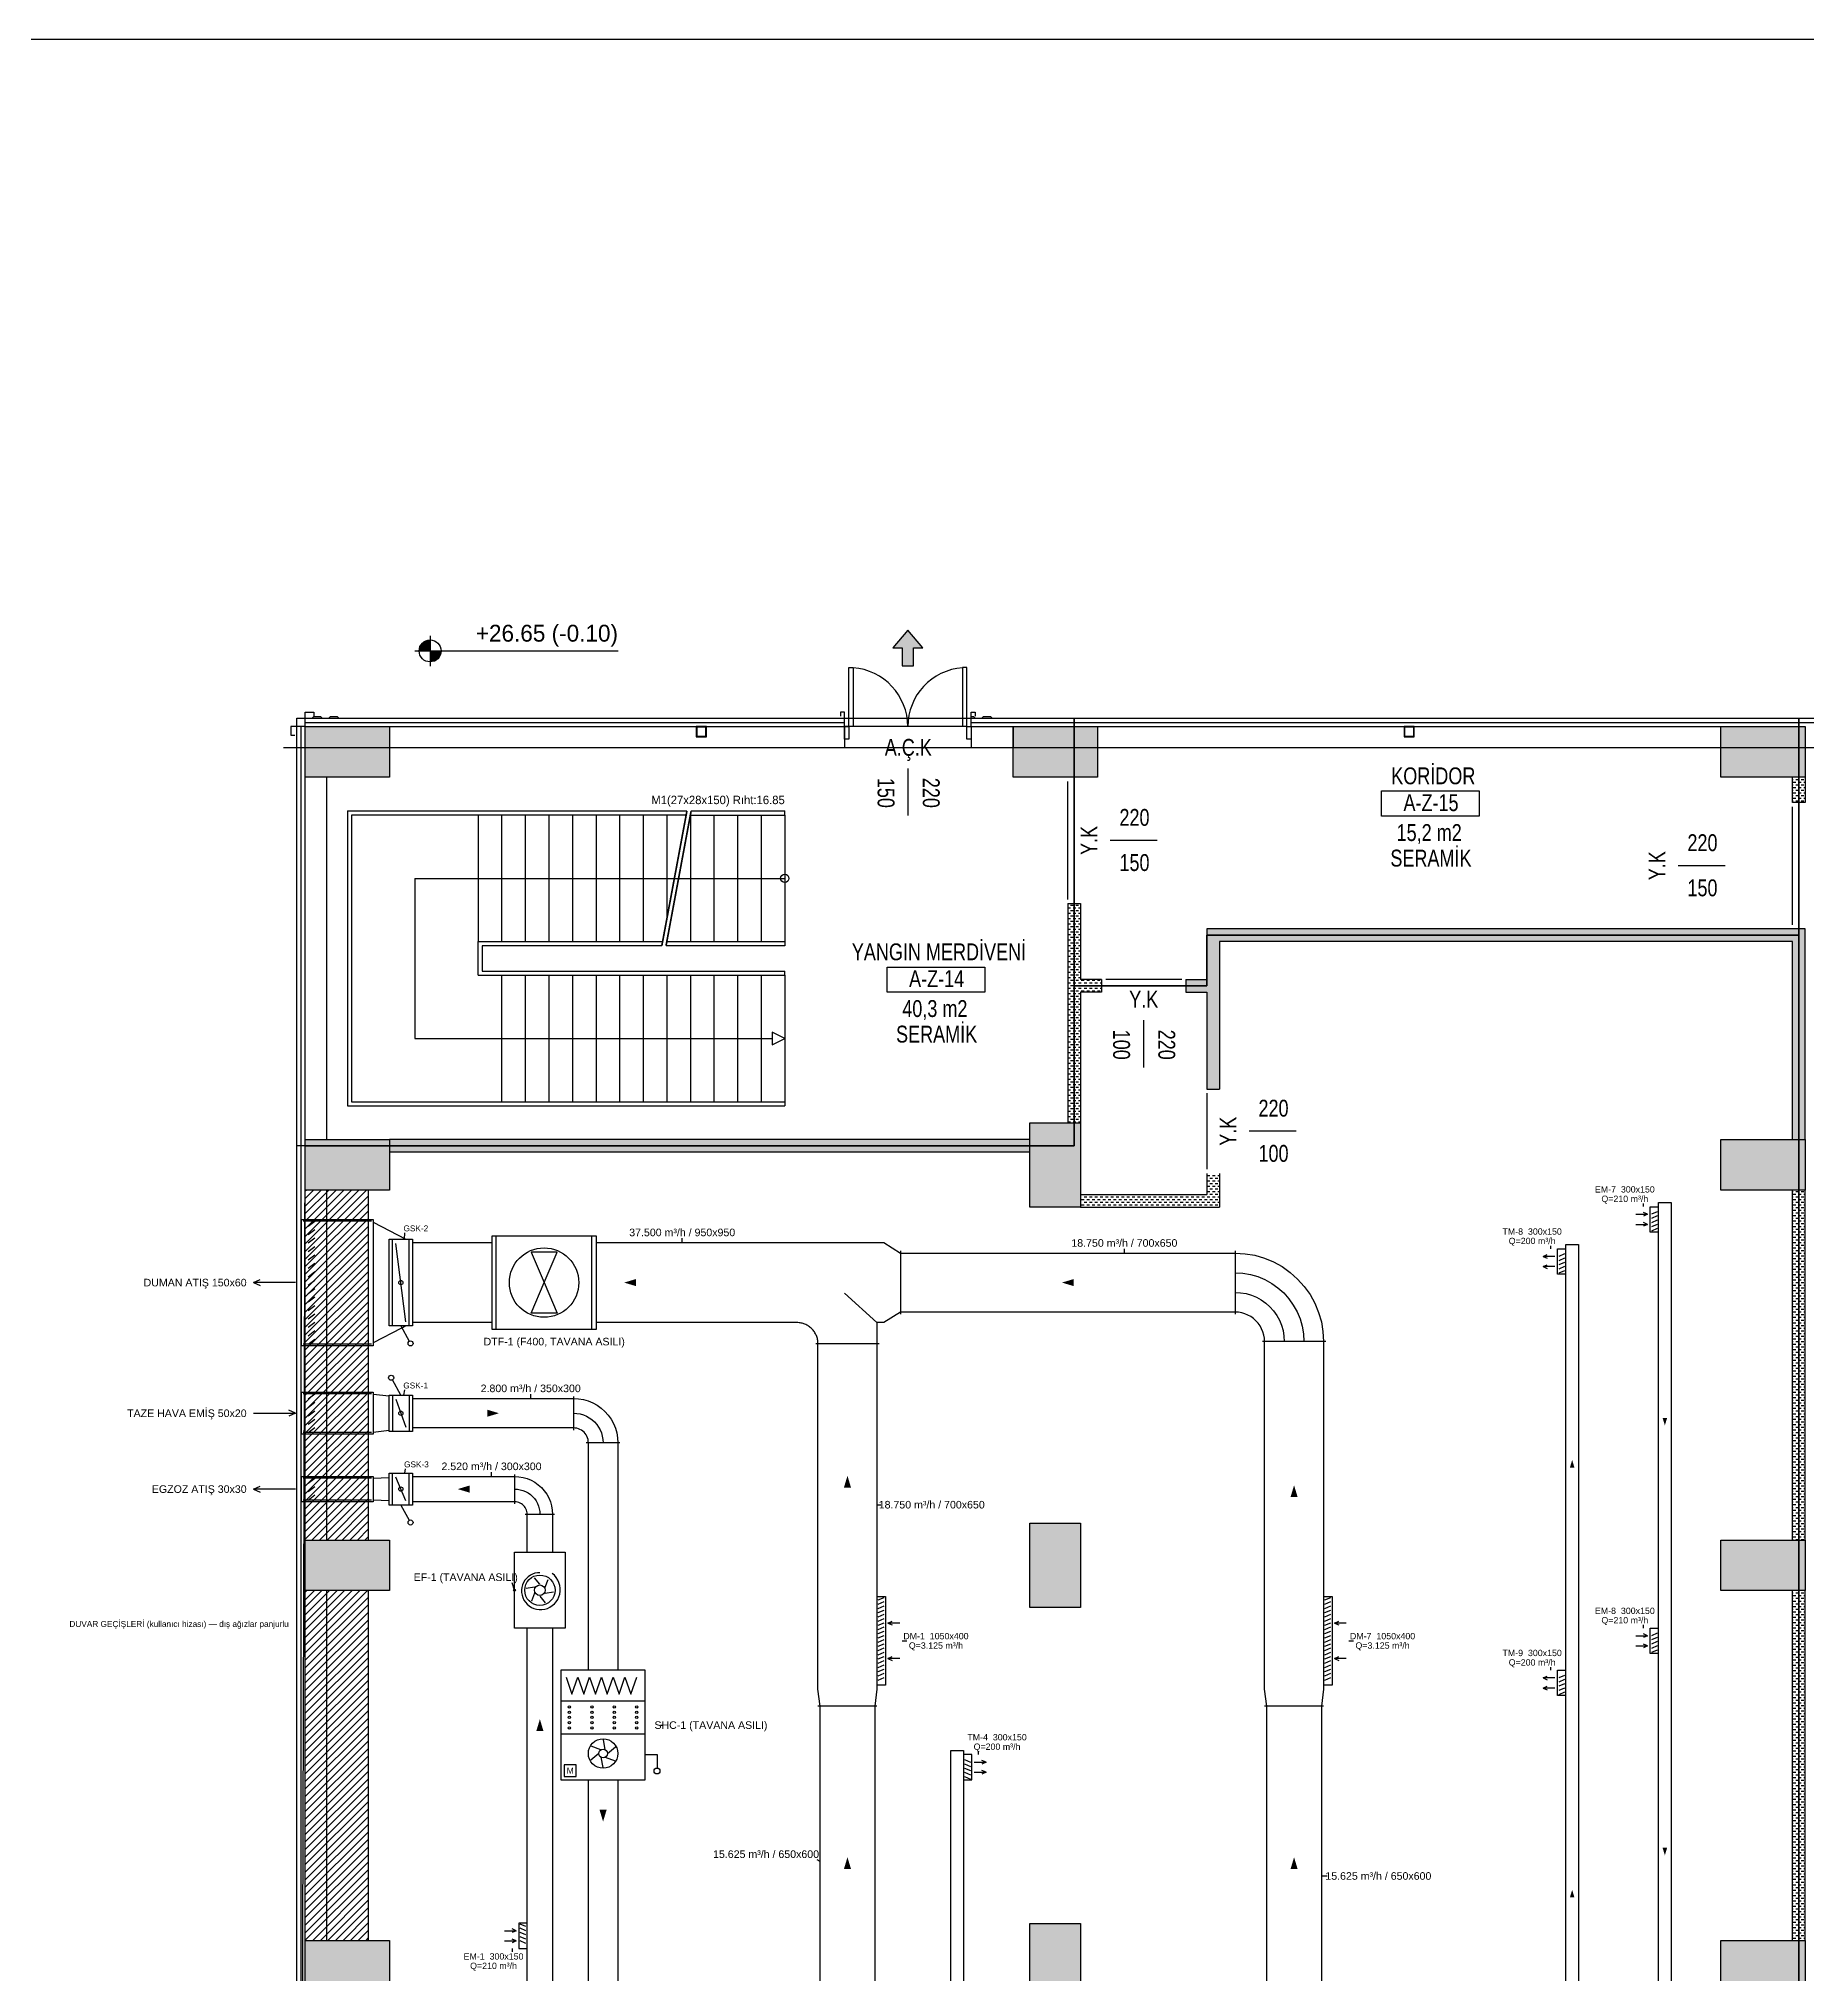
# Model space of a CAD drawing. Header units: centimetres. Extents: x -277999 to 283551, y -705288 to -693449.
# Drawn here: x 259630 to 261728, y -695744 to -693449 of the extents above; entities that cross this region are included whole.
import ezdxf
from ezdxf.enums import TextEntityAlignment as Align

# ---------------------------------------------------------------- set-up
doc = ezdxf.new("R2010")
doc.units = ezdxf.units.CM
for name, color, linetype in [('A-DOOR', 193, 'Continuous'), ('MKDU0', 8, 'Continuous'), ('ROTAS-HAV-CERCEVE', 7, 'Continuous'), ('ROTAS-HAV-CIHAZ', 6, 'Continuous'), ('ROTAS-HAV-DUMAN', 1, 'Continuous'), ('ROTAS-HAV-EGZOZ', 4, 'Continuous'), ('ROTAS-HAV-GECIS', 2, 'Continuous'), ('ROTAS-HAV-MENFEZ', 7, 'Continuous'), ('ROTAS-HAV-OK', 7, 'Continuous'), ('ROTAS-HAV-TAZE-HAVA', 3, 'Continuous'), ('ROTAS-HAV-YAZI', 7, 'Continuous')]:
    doc.layers.add(name, color=color, linetype=linetype)
doc.styles.add('ROTAS', font='arial.ttf')

msp = doc.modelspace()

# ---------------------------------------------------------------- hatches: boundary and pattern name
at = {"layer": 'MKDU0'}
h = msp.add_hatch(color=8, dxfattribs=at)
h.dxf.hatch_style = 1
h.paths.add_polyline_path([(260094.7, -694162.6), (260092.2, -694162.9), (260089.8, -694163.6), (260087.5, -694164.8), (260085.5, -694166.4), (260083.9, -694168.4), (260082.7, -694170.7), (260082, -694173.1), (260081.7, -694175.6), (260094.7, -694175.6), (260094.7, -694162.6)])
h.paths.add_polyline_path([(260107.7, -694175.6), (260094.7, -694175.6), (260094.7, -694188.6), (260097.3, -694188.4), (260099.7, -694187.6), (260101.9, -694186.5), (260103.9, -694184.8), (260105.6, -694182.8), (260106.7, -694180.6), (260107.5, -694178.2), (260107.7, -694175.6)])
h = msp.add_hatch(color=8, dxfattribs=at)
h.dxf.hatch_style = 1
h.paths.add_polyline_path([(260661.6, -694150.8), (260643.9, -694172), (260654.9, -694172), (260654.9, -694193.1), (260668.3, -694193.1), (260668.3, -694172), (260679.3, -694172), (260661.6, -694150.8)])
h = msp.add_hatch(dxfattribs=at)
h.set_pattern_fill('ANSI33')
h.paths.add_polyline_path([(260866.6, -698635.4), (260806.6, -698635.4), (260806.6, -698535.4), (260866.6, -698535.4), (260866.6, -698635.4)])
h.paths.add_polyline_path([(259946.6, -698615.4), (259946.6, -698555.4), (260046.6, -698555.4), (260046.6, -698615.4), (259946.6, -698615.4)])
h.paths.add_polyline_path([(261626.6, -698615.4), (261626.6, -698555.4), (261726.6, -698555.4), (261726.6, -698615.4), (261626.6, -698615.4)])
h.paths.add_polyline_path([(260866.6, -699585.4), (260806.6, -699585.4), (260806.6, -699485.4), (260866.6, -699485.4), (260866.6, -699585.4)])
h.paths.add_polyline_path([(260866.6, -699110.4), (260806.6, -699110.4), (260806.6, -699010.4), (260866.6, -699010.4), (260866.6, -699110.4)])
h.paths.add_polyline_path([(260866.6, -697685.4), (260806.6, -697685.4), (260806.6, -697585.4), (260866.6, -697585.4), (260866.6, -697685.4)])
h.paths.add_polyline_path([(260866.6, -697210.4), (260806.6, -697210.4), (260806.6, -697110.4), (260866.6, -697110.4), (260866.6, -697210.4)])
h.paths.add_polyline_path([(260866.6, -696735.4), (260806.6, -696735.4), (260806.6, -696635.4), (260866.6, -696635.4), (260866.6, -696735.4)])
h.paths.add_polyline_path([(260866.6, -695785.4), (260806.6, -695785.4), (260806.6, -695685.4), (260866.6, -695685.4), (260866.6, -695785.4)])
h.paths.add_polyline_path([(260866.6, -695310.4), (260806.6, -695310.4), (260806.6, -695210.4), (260866.6, -695210.4), (260866.6, -695310.4)])
h.paths.add_polyline_path([(260866.6, -694835.4), (260806.6, -694835.4), (260806.6, -694735.4), (260866.6, -694735.4), (260866.6, -694835.4)])
h.paths.add_polyline_path([(259946.6, -700055.4), (259946.6, -699995.4), (260046.6, -699995.4), (260046.6, -700055.4), (259946.6, -700055.4)])
h.paths.add_polyline_path([(260786.6, -700055.4), (260786.6, -699995.4), (260886.6, -699995.4), (260886.6, -700055.4), (260786.6, -700055.4)])
h.paths.add_polyline_path([(261626.6, -700055.4), (261626.6, -699995.4), (261726.6, -699995.4), (261726.6, -700055.4), (261626.6, -700055.4)])
h.paths.add_polyline_path([(259946.6, -699565.4), (259946.6, -699505.4), (260046.6, -699505.4), (260046.6, -699565.4), (259946.6, -699565.4)])
h.paths.add_polyline_path([(261626.6, -699565.4), (261626.6, -699505.4), (261726.6, -699505.4), (261726.6, -699565.4), (261626.6, -699565.4)])
h.paths.add_polyline_path([(259946.6, -699090.4), (259946.6, -699030.4), (260046.6, -699030.4), (260046.6, -699090.4), (259946.6, -699090.4)])
h.paths.add_polyline_path([(261626.6, -699090.4), (261626.6, -699030.4), (261726.6, -699030.4), (261726.6, -699090.4), (261626.6, -699090.4)])
h.paths.add_polyline_path([(259946.6, -698140.4), (259946.6, -698080.4), (260046.6, -698080.4), (260046.6, -698140.4), (259946.6, -698140.4)])
h.paths.add_polyline_path([(260786.6, -698140.4), (260786.6, -698080.4), (260886.6, -698080.4), (260886.6, -698140.4), (260786.6, -698140.4)])
h.paths.add_polyline_path([(261626.6, -698140.4), (261626.6, -698080.4), (261726.6, -698080.4), (261726.6, -698140.4), (261626.6, -698140.4)])
h.paths.add_polyline_path([(259946.6, -697665.4), (259946.6, -697605.4), (260046.6, -697605.4), (260046.6, -697665.4), (259946.6, -697665.4)])
h.paths.add_polyline_path([(261626.6, -697665.4), (261626.6, -697605.4), (261726.6, -697605.4), (261726.6, -697665.4), (261626.6, -697665.4)])
h.paths.add_polyline_path([(259946.6, -697190.4), (259946.6, -697130.4), (260046.6, -697130.4), (260046.6, -697190.4), (259946.6, -697190.4)])
h.paths.add_polyline_path([(261626.6, -697190.4), (261626.6, -697130.4), (261726.6, -697130.4), (261726.6, -697190.4), (261626.6, -697190.4)])
h.paths.add_polyline_path([(259946.6, -696715.4), (259946.6, -696655.4), (260046.6, -696655.4), (260046.6, -696715.4), (259946.6, -696715.4)])
h.paths.add_polyline_path([(261626.6, -696715.4), (261626.6, -696655.4), (261726.6, -696655.4), (261726.6, -696715.4), (261626.6, -696715.4)])
h.paths.add_polyline_path([(259946.6, -696240.4), (259946.6, -696180.4), (260046.6, -696180.4), (260046.6, -696240.4), (259946.6, -696240.4)])
h.paths.add_polyline_path([(260786.6, -696240.4), (260786.6, -696180.4), (260886.6, -696180.4), (260886.6, -696240.4), (260786.6, -696240.4)])
h.paths.add_polyline_path([(261626.6, -696240.4), (261626.6, -696180.4), (261726.6, -696180.4), (261726.6, -696240.4), (261626.6, -696240.4)])
h.paths.add_polyline_path([(259946.6, -695765.4), (259946.6, -695705.4), (260046.6, -695705.4), (260046.6, -695765.4), (259946.6, -695765.4)])
h.paths.add_polyline_path([(261626.6, -695765.4), (261626.6, -695705.4), (261726.6, -695705.4), (261726.6, -695765.4), (261626.6, -695765.4)])
h.paths.add_polyline_path([(259946.6, -695290.4), (259946.6, -695230.4), (260046.6, -695230.4), (260046.6, -695290.4), (259946.6, -695290.4)])
h.paths.add_polyline_path([(261626.6, -695290.4), (261626.6, -695230.4), (261726.6, -695230.4), (261726.6, -695290.4), (261626.6, -695290.4)])
h.paths.add_polyline_path([(259946.6, -694815.4), (259946.6, -694755.4), (260046.6, -694755.4), (260046.6, -694815.4), (259946.6, -694815.4)])
h.paths.add_polyline_path([(261626.6, -694815.4), (261626.6, -694755.4), (261726.6, -694755.4), (261726.6, -694815.4), (261626.6, -694815.4)])
h.paths.add_polyline_path([(259946.6, -694325.4), (259946.6, -694265.4), (260046.6, -694265.4), (260046.6, -694325.4), (259946.6, -694325.4)])
h.paths.add_polyline_path([(260786.6, -694325.4), (260786.6, -694265.4), (260886.6, -694265.4), (260886.6, -694325.4), (260786.6, -694325.4)])
h.paths.add_polyline_path([(261626.6, -694325.4), (261626.6, -694265.4), (261726.6, -694265.4), (261726.6, -694325.4), (261626.6, -694325.4)])
h = msp.add_hatch(dxfattribs=at)
h.set_pattern_fill('DASH')
h.paths.add_polyline_path([(261726.6, -694325.4), (261711.6, -694325.4), (261711.6, -694355.4), (261726.6, -694355.4), (261726.6, -694325.4)])
h = msp.add_hatch(dxfattribs=at)
h.set_pattern_fill('DASH')
h.paths.add_polyline_path([(260866.6, -694580.4), (260891.6, -694580.4), (260891.6, -694565.4), (260866.6, -694565.4), (260866.6, -694475.4), (260851.6, -694475.4), (260851.6, -694735.4), (260866.6, -694735.4), (260866.6, -694580.4)])
h.paths.add_polyline_path([(261031.6, -694795.4), (261016.6, -694795.4), (261016.6, -694820.4), (260866.6, -694820.4), (260866.6, -694835.4), (261031.6, -694835.4), (261031.6, -694795.4)])
h = msp.add_hatch(dxfattribs=at)
h.set_pattern_fill('DASH')
h.paths.add_polyline_path([(261676.6, -694505.4), (261016.6, -694505.4), (261016.6, -694565.4), (260991.6, -694565.4), (260991.6, -694580.4), (261016.6, -694580.4), (261016.6, -694695.4), (261031.6, -694695.4), (261031.6, -694520.4), (261676.6, -694520.4), (261676.6, -694505.4)])
h.paths.add_polyline_path([(261726.6, -694505.4), (261711.6, -694505.4), (261676.6, -694505.4), (261676.6, -694520.4), (261711.6, -694520.4), (261711.6, -694755.4), (261726.6, -694755.4), (261726.6, -694505.4)])
h = msp.add_hatch(dxfattribs=at)
h.set_pattern_fill('DASH')
h.paths.add_polyline_path([(260806.6, -694755.4), (260046.6, -694755.4), (260046.6, -694770.4), (260806.6, -694770.4), (260806.6, -694755.4)])
h = msp.add_hatch(dxfattribs=at)
h.set_pattern_fill('ANSI31', scale=2)
h.paths.add_polyline_path([(260021.6, -694815.4), (259946.6, -694815.4), (259946.6, -695230.4), (260021.6, -695230.4), (260021.6, -694815.4)])
h = msp.add_hatch(dxfattribs=at)
h.set_pattern_fill('DASH')
h.paths.add_polyline_path([(261726.6, -694815.4), (261711.6, -694815.4), (261711.6, -695230.4), (261726.6, -695230.4), (261726.6, -694815.4)])
h = msp.add_hatch(dxfattribs=at)
h.set_pattern_fill('ANSI31', scale=2)
h.paths.add_polyline_path([(260021.6, -695290.4), (259946.6, -695290.4), (259946.6, -695705.4), (260021.6, -695705.4), (260021.6, -695290.4)])
h = msp.add_hatch(dxfattribs=at)
h.set_pattern_fill('DASH')
h.paths.add_polyline_path([(261726.6, -695290.4), (261711.6, -695290.4), (261711.6, -695705.4), (261726.6, -695705.4), (261726.6, -695290.4)])

# ---------------------------------------------------------------- linework, layer by layer
at = {"layer": 'A-DOOR'}
for p, q in [((260731.6, -694265.4), (260591.6, -694265.4)), ((260851.6, -694470.4), (260851.6, -694330.4)), ((261711.6, -694500.4), (261711.6, -694360.4)), ((260986.6, -694565.4), (260896.6, -694565.4)), ((261016.6, -694700.4), (261016.6, -694790.4))]:
    msp.add_line(p, q, dxfattribs=at)
for points in [[(260591.6, -694265.4), (260591.6, -694195.4), (260596.6, -694195.4), (260596.6, -694265.4)], [(260731.6, -694265.4), (260731.6, -694195.4), (260726.6, -694195.4), (260726.6, -694265.4)]]:
    msp.add_lwpolyline(points, dxfattribs=at)
for points in [[(260591.6, -694280.4), (260586.6, -694280.4), (260586.6, -694265.4), (260591.6, -694265.4)], [(260736.6, -694280.4), (260731.6, -694280.4), (260731.6, -694265.4), (260736.6, -694265.4)]]:
    msp.add_lwpolyline(points, close=True, dxfattribs=at)
for centre, start, end in [((260591.6, -694265.4), 0, 85.904), ((260731.6, -694265.4), 94.096, 180)]:
    msp.add_arc(centre, 70, start, end, dxfattribs=at)
at = {"layer": 'MKDU0', "color": 8}
for p, q in [((260094.7, -694157.6), (260094.7, -694193.6)), ((260076.7, -694175.6), (260317.7, -694175.6)), ((260586.6, -694265.4), (260586.6, -694255.4)), ((260736.6, -694265.4), (260736.6, -694255.4)), ((260046.6, -694265.4), (260586.6, -694265.4)), ((260886.6, -694265.4), (261626.6, -694265.4)), ((269879.1, -694290.4), (259920.7, -694290.4)), ((260586.6, -694290.4), (260046.6, -694290.4)), ((261626.6, -694290.4), (260886.6, -694290.4)), ((259946.6, -694755.4), (259946.6, -694325.4)), ((259971.6, -694325.4), (259971.6, -694755.4)), ((259996.6, -694365.4), (260399.5, -694365.4)), ((260403.6, -694370.4), (260515.6, -694370.4)), ((260404.5, -694365.4), (260515.6, -694365.4)), ((260151.6, -694520.4), (260370.6, -694520.4)), ((260151.6, -694560.4), (260151.6, -694520.4)), ((260375.6, -694520.4), (260515.6, -694520.4)), ((260515.6, -694520.4), (260515.6, -694525.4)), ((261711.6, -694755.4), (261711.6, -694520.4)), ((260515.6, -694560.4), (260515.6, -694555.4)), ((260151.6, -694560.4), (260515.6, -694560.4)), ((260891.6, -694565.4), (260866.6, -694565.4)), ((260891.6, -694565.4), (260891.6, -694580.4)), ((260991.6, -694565.4), (261016.6, -694565.4)), ((260991.6, -694565.4), (260991.6, -694580.4)), ((260891.6, -694580.4), (260866.6, -694580.4)), ((260991.6, -694580.4), (261016.6, -694580.4)), ((261016.6, -694580.4), (261016.6, -694695.4)), ((259996.6, -694715.4), (260515.6, -694715.4)), ((260515.6, -694710.4), (260515.6, -694715.4)), ((261016.6, -694695.4), (261031.6, -694695.4)), ((260806.6, -694755.4), (260046.6, -694755.4)), ((261711.6, -694755.4), (261726.6, -694755.4)), ((261016.6, -694795.4), (261016.6, -694820.4)), ((261031.6, -694795.4), (261031.6, -694835.4)), ((259946.6, -695230.4), (259946.6, -694815.4)), ((259971.6, -694815.4), (259971.6, -695230.4)), ((260021.6, -695230.4), (260021.6, -694815.4)), ((260866.6, -694820.4), (261016.6, -694820.4)), ((261711.6, -695230.4), (261711.6, -694815.4)), ((261726.6, -695230.4), (261726.6, -694815.4)), ((260866.6, -694835.4), (261031.6, -694835.4)), ((259946.6, -695705.4), (259946.6, -695290.4)), ((259971.6, -695290.4), (259971.6, -695705.4)), ((260021.6, -695705.4), (260021.6, -695290.4)), ((261711.6, -695705.4), (261711.6, -695290.4)), ((261726.6, -695705.4), (261726.6, -695290.4))]:
    msp.add_line(p, q, dxfattribs=at)
for points in [[(260661.6, -694150.8), (260643.9, -694172), (260654.9, -694172), (260654.9, -694193.1), (260668.3, -694193.1), (260668.3, -694172), (260679.3, -694172)], [(260859.1, -694762.9), (259936.6, -694762.9), (259936.6, -694255.4), (260859.1, -694255.4)], [(260859.1, -694572.9), (260859.1, -694255.4), (261719.1, -694255.4), (261719.1, -694512.9), (261016.6, -694512.9), (261016.6, -694572.9)], [(271694.1, -694255.4), (279841.6, -694255.4), (279841.6, -698155.4), (261719.1, -698155.4), (261719.1, -694255.4), (268941.6, -694255.4), (268941.6, -694520.4), (271694.1, -694520.4)], [(259946.6, -694325.4), (259946.6, -694265.4), (260046.6, -694265.4), (260046.6, -694325.4)], [(260410.6, -694277.4), (260422.6, -694277.4), (260422.6, -694265.4), (260410.6, -694265.4)], [(260411.1, -694276.9), (260422.1, -694276.9), (260422.1, -694265.9), (260411.1, -694265.9)], [(260786.6, -694325.4), (260786.6, -694265.4), (260886.6, -694265.4), (260886.6, -694325.4)], [(261250.6, -694277.4), (261262.6, -694277.4), (261262.6, -694265.4), (261250.6, -694265.4)], [(261251.1, -694276.9), (261262.1, -694276.9), (261262.1, -694265.9), (261251.1, -694265.9)], [(261626.6, -694325.4), (261626.6, -694265.4), (261726.6, -694265.4), (261726.6, -694325.4)], [(259936.6, -698132.9), (259946.6, -694762.9), (260859.1, -694762.9), (260859.1, -694572.9), (261016.6, -694572.9), (261016.6, -694512.9), (261719.1, -694512.9), (261719.1, -698132.9), (261044.1, -698132.9), (261044.1, -698050.4), (260879.1, -698050.4), (260879.1, -698132.9)], [(260500.6, -694627.9), (260500.6, -694642.9), (260515.6, -694635.4)], [(260866.6, -694835.4), (260806.6, -694835.4), (260806.6, -694735.4), (260866.6, -694735.4)], [(259946.6, -694815.4), (259946.6, -694755.4), (260046.6, -694755.4), (260046.6, -694815.4)], [(261626.6, -694815.4), (261626.6, -694755.4), (261726.6, -694755.4), (261726.6, -694815.4)], [(260866.6, -695310.4), (260806.6, -695310.4), (260806.6, -695210.4), (260866.6, -695210.4)], [(259946.6, -695290.4), (259946.6, -695230.4), (260046.6, -695230.4), (260046.6, -695290.4)], [(261626.6, -695290.4), (261626.6, -695230.4), (261726.6, -695230.4), (261726.6, -695290.4)], [(260866.6, -695785.4), (260806.6, -695785.4), (260806.6, -695685.4), (260866.6, -695685.4)], [(259946.6, -695765.4), (259946.6, -695705.4), (260046.6, -695705.4), (260046.6, -695765.4)], [(261626.6, -695765.4), (261626.6, -695705.4), (261726.6, -695705.4), (261726.6, -695765.4)]]:
    msp.add_lwpolyline(points, close=True, dxfattribs=at)
for points in [[(259946.6, -694265.4), (259946.6, -694248.4), (259956.6, -694248.4), (259956.6, -694252.9)], [(259946.6, -694255.4), (259954.6, -694255.4), (259956.6, -694253.4), (259964.6, -694253.4), (259966.6, -694255.4), (259974.6, -694255.4), (259976.6, -694253.4), (259984.6, -694253.4), (259986.6, -694255.4)], [(259946.6, -694255.4), (260586.6, -694255.4)], [(260591.6, -694265.4), (260586.6, -694265.4), (260586.6, -694248.4), (260581.6, -694248.4), (260581.6, -694252.9)], [(260731.6, -694265.4), (260736.6, -694265.4), (260736.6, -694248.4), (260741.6, -694248.4), (260741.6, -694252.9)], [(260736.6, -694253.4), (260739.6, -694253.4), (260741.6, -694255.4), (260749.6, -694255.4), (260751.6, -694253.4), (260759.6, -694253.4), (260761.6, -694255.4)], [(260736.6, -694255.4), (262761.6, -694255.4)], [(259946.6, -694265.4), (259929.6, -694265.4), (259929.6, -694275.4), (259934.1, -694275.4)], [(259936.6, -696372.9), (259936.6, -694265.4)], [(259941.6, -696372.9), (259941.6, -694265.4)], [(259946.6, -694260.4), (260586.6, -694260.4)], [(260586.6, -694265.4), (260586.6, -694290.4)], [(260736.6, -694260.4), (262761.6, -694260.4)], [(260736.6, -694265.4), (260786.6, -694265.4), (260786.6, -694290.4), (260736.6, -694290.4)], [(260736.6, -694265.4), (260736.6, -694290.4)], [(261726.6, -694325.4), (261726.6, -694355.4), (261711.6, -694355.4), (261711.6, -694325.4)], [(259996.6, -694365.4), (259996.6, -694715.4)], [(260398.6, -694370.4), (260001.6, -694370.4), (260001.6, -694710.4), (260515.6, -694710.4)], [(260151.6, -694370.4), (260151.6, -694520.4)], [(260179.6, -694370.4), (260179.6, -694520.4)], [(260207.6, -694370.4), (260207.6, -694520.4)], [(260235.6, -694370.4), (260235.6, -694520.4)], [(260263.6, -694370.4), (260263.6, -694520.4)], [(260291.6, -694370.4), (260291.6, -694520.4)], [(260319.6, -694370.4), (260319.6, -694520.4)], [(260347.6, -694370.4), (260347.6, -694520.4)], [(260375.6, -694370.4), (260375.6, -694493.6)], [(260403.6, -694370.4), (260403.6, -694520.4)], [(260431.6, -694370.4), (260431.6, -694520.4)], [(260459.6, -694370.4), (260459.6, -694520.4)], [(260487.6, -694370.4), (260487.6, -694520.4)], [(260515.6, -694370.4), (260515.6, -694365.4)], [(260515.6, -694370.4), (260515.6, -694520.4)], [(260076.6, -694445.4), (260515.6, -694445.4)], [(260076.6, -694445.4), (260076.6, -694635.4), (260500.6, -694635.4)], [(260851.6, -694475.4), (260851.6, -694735.4)], [(260851.6, -694475.4), (260866.6, -694475.4), (260866.6, -694565.4)], [(261726.6, -694755.4), (261726.6, -694505.4), (261016.6, -694505.4), (261016.6, -694565.4)], [(260369.7, -694525.4), (260156.6, -694525.4), (260156.6, -694555.4), (260515.6, -694555.4)], [(260515.6, -694525.4), (260374.7, -694525.4)], [(261711.6, -694520.4), (261031.6, -694520.4), (261031.6, -694695.4)], [(260179.6, -694560.4), (260179.6, -694710.4)], [(260207.6, -694560.4), (260207.6, -694710.4)], [(260235.6, -694560.4), (260235.6, -694710.4)], [(260263.6, -694560.4), (260263.6, -694710.4)], [(260291.6, -694560.4), (260291.6, -694710.4)], [(260319.6, -694560.4), (260319.6, -694710.4)], [(260347.6, -694560.4), (260347.6, -694710.4)], [(260375.6, -694560.4), (260375.6, -694710.4)], [(260403.6, -694560.4), (260403.6, -694710.4)], [(260431.6, -694560.4), (260431.6, -694710.4)], [(260459.6, -694560.4), (260459.6, -694710.4)], [(260487.6, -694560.4), (260487.6, -694710.4)], [(260515.6, -694560.4), (260515.6, -694710.4)], [(260866.6, -694580.4), (260866.6, -694735.4)], [(260806.6, -694770.4), (260046.6, -694770.4)]]:
    msp.add_lwpolyline(points, dxfattribs=at)
at = {"layer": 'MKDU0'}
for points in [[(260662.2, -694371), (260662.2, -694315)], [(260957.6, -694400.4), (260901.6, -694400.4)], [(261631.6, -694430.4), (261575.6, -694430.4)], [(260941.6, -694669.8), (260941.6, -694613.8)], [(261122.6, -694745.4), (261066.6, -694745.4)]]:
    msp.add_lwpolyline(points, dxfattribs=at)
for points in [[(261223.6, -694341.7), (261339.6, -694341.7), (261339.6, -694371.7), (261223.6, -694371.7)], [(260637, -694550.6), (260753, -694550.6), (260753, -694580.6), (260637, -694580.6)]]:
    msp.add_lwpolyline(points, close=True, dxfattribs=at)
at = {"layer": 'MKDU0', "color": 8, "const_width": 2}
for points in [[(260399.5, -694365.4), (260369.7, -694525.4)], [(260404.5, -694365.4), (260374.7, -694525.4)]]:
    msp.add_lwpolyline(points, dxfattribs=at)
at = {"layer": 'MKDU0', "color": 8}
for centre, radius in [((260094.7, -694175.6), 13), ((260515.6, -694445.4), 5)]:
    msp.add_circle(centre, radius, dxfattribs=at)
at = {"layer": 'ROTAS-HAV-CERCEVE', "const_width": 1.5}
msp.add_lwpolyline([(258000, -701350), (283550, -701350), (283550, -693450), (258000, -693450)], close=True, dxfattribs=at)
at = {"layer": 'ROTAS-HAV-CIHAZ'}
for p, q in [((260050, -694976.5), (260050, -694873.5)), ((260064.3, -694873.5), (260064.9, -694865.9)), ((260070, -694976.5), (260070, -694873.5)), ((260173.2, -694980.5), (260173.2, -694869.5)), ((260286.8, -694980.5), (260286.8, -694869.5)), ((260066, -694971.5), (260054, -694878.5)), ((260060, -694976.5), (260070, -694994.5)), ((260060, -695058.5), (260050, -695040.5)), ((260050, -695058.5), (260050, -695101.5)), ((260063.5, -695058.5), (260064.7, -695052.3)), ((260070, -695058.5), (260070, -695101.5)), ((260054, -695063.5), (260066, -695096.5)), ((260050, -695189), (260050, -695151)), ((260064.6, -695151), (260065.6, -695145.9)), ((260070, -695189), (260070, -695151)), ((260066, -695184), (260054, -695156)), ((260060, -695189), (260070, -695207)), ((260195, -695290), (260192.1, -695281.2)), ((260218.8, -695286.4), (260208.9, -695288)), ((260225, -695282.8), (260218.7, -695275.1)), ((260231.2, -695286.4), (260234.8, -695277.1)), ((260218.8, -695293.6), (260215.2, -695302.9)), ((260225, -695297.2), (260231.3, -695304.9)), ((260231.2, -695293.6), (260241.1, -695292)), ((260250, -695421.4), (260350, -695421.4)), ((260368, -695450), (260370.2, -695450)), ((260250, -695460.4), (260350, -695460.4)), ((260302.6, -695479.2), (260300.4, -695467.1)), ((260294.8, -695483.7), (260285.4, -695491.7)), ((260297.4, -695479.2), (260285.8, -695475.1)), ((260297.4, -695488.2), (260299.6, -695500.3)), ((260302.6, -695488.2), (260314.2, -695492.3)), ((260305.2, -695483.7), (260314.6, -695475.7))]:
    msp.add_line(p, q, dxfattribs=at)
for points in [[(260074, -694976.5), (260046, -694976.5), (260046, -694873.5), (260074, -694873.5)], [(260291.8, -694980.5), (260168.2, -694980.5), (260168.2, -694869.5), (260291.8, -694869.5)], [(260230, -694925), (260245.5, -694888.9), (260214.5, -694888.9)], [(260230, -694925), (260245.5, -694961.1), (260214.5, -694961.1)], [(260046, -695058.5), (260074, -695058.5), (260074, -695101.5), (260046, -695101.5)], [(260074, -695189), (260046, -695189), (260046, -695151), (260074, -695151)], [(260195, -695335), (260195, -695245), (260255, -695245), (260255, -695335)], [(260250, -695385), (260250, -695515), (260350, -695515), (260350, -695385)], [(260254, -695497), (260254, -695511), (260268, -695511), (260268, -695497)]]:
    msp.add_lwpolyline(points, close=True, dxfattribs=at)
for points in [[(260225, -695269.3), (260222.1, -695269.4), (260219.2, -695269.9), (260216.4, -695270.9), (260213.7, -695272.2), (260211.2, -695273.9), (260209, -695275.9), (260207.1, -695278.2), (260205.5, -695280.8), (260204.3, -695283.6), (260203.6, -695286.6), (260203.2, -695289.7), (260203.3, -695292.7), (260203.8, -695295.8), (260204.7, -695298.8), (260206.1, -695301.6), (260207.8, -695304.2), (260209.9, -695306.6), (260212.3, -695308.6), (260215, -695310.3), (260218, -695311.6), (260221.1, -695312.5), (260224.3, -695312.9), (260227.5, -695312.9), (260230.8, -695312.4), (260233.9, -695311.5), (260236.9, -695310.1), (260239.7, -695308.3), (260242.2, -695306.1), (260244.3, -695303.6), (260246.2, -695300.8), (260247.6, -695297.7), (260248.5, -695294.5), (260249, -695291.1), (260249, -695287.7), (260248.6, -695284.3), (260247.6, -695281), (260246.2, -695277.9), (260244.4, -695275), (260242.2, -695272.3), (260239.5, -695270)], [(260256, -695393), (260263, -695413.4), (260270, -695393), (260277, -695413.4), (260284, -695393), (260291, -695413.4), (260298, -695393), (260305, -695413.4), (260312, -695393), (260319, -695413.4), (260326, -695393), (260333, -695413.4), (260340, -695393)], [(260350, -695485), (260364, -695485), (260364, -695501)]]:
    msp.add_lwpolyline(points, dxfattribs=at)
for centre, radius in [((260230, -694925), 41.2), ((260060, -694925), 2.5), ((260071.5, -694997.1), 3), ((260048.5, -695037.9), 3), ((260060, -695080), 2.5), ((260060, -695170), 2.5), ((260071.5, -695209.6), 3), ((260195, -695290), 1.2), ((260225, -695290), 18), ((260225, -695290), 6.3), ((260260, -695428.4), 1.4), ((260286.7, -695428.4), 1.4), ((260313.3, -695428.4), 1.4), ((260340, -695428.4), 1.4), ((260260, -695434.7), 1.4), ((260260, -695440.9), 1.4), ((260260, -695447.2), 1.4), ((260286.7, -695434.7), 1.4), ((260286.7, -695440.9), 1.4), ((260286.7, -695447.2), 1.4), ((260313.3, -695434.7), 1.4), ((260313.3, -695440.9), 1.4), ((260313.3, -695447.2), 1.4), ((260340, -695434.7), 1.4), ((260340, -695440.9), 1.4), ((260340, -695447.2), 1.4), ((260260, -695453.4), 1.4), ((260300, -695483.7), 17.5), ((260286.7, -695453.4), 1.4), ((260313.3, -695453.4), 1.4), ((260340, -695453.4), 1.4), ((260300, -695483.7), 5.24), ((260364, -695504.5), 3.5)]:
    msp.add_circle(centre, radius, dxfattribs=at)
at = {"layer": 'ROTAS-HAV-DUMAN'}
for p, q in [((260393.9, -694877.5), (260393.9, -694872.2)), ((260918.6, -694890), (260918.6, -694884.8)), ((260625, -695188.5), (260629.4, -695188.5)), ((260557.5, -695611.7), (260554, -695609.9)), ((261152.5, -695629), (261159.4, -695629))]:
    msp.add_line(p, q, dxfattribs=at)
for points in [[(260027, -694853.5), (260066.1, -694873.5)], [(260074, -694877.5), (260168.2, -694877.5)], [(260291.8, -694877.5), (260590, -694877.5), (260633, -694877.5), (260653, -694890), (261050, -694890), (261061.8, -694890.7), (261073.4, -694892.6), (261084.7, -694895.9), (261095.6, -694900.4), (261105.9, -694906.1), (261115.5, -694912.9), (261124.2, -694920.8), (261132.1, -694929.5), (261138.9, -694939.1), (261144.6, -694949.4), (261149.1, -694960.3), (261152.4, -694971.6), (261154.3, -694983.2), (261155, -694995), (261155, -695350), (261155, -695407.5), (261152.5, -695427.5), (261152.5, -695800)], [(260653, -694887.5), (260653, -694962.5)], [(261050, -694887.5), (261050, -694913.3)], [(261050, -694913.3), (261059.1, -694913.8), (261068.2, -694915.4), (261077, -694917.9), (261085.4, -694921.4), (261093.4, -694925.9), (261100.9, -694931.2), (261107.7, -694937.3), (261113.8, -694944.1), (261119.1, -694951.6), (261123.6, -694959.6), (261127.1, -694968), (261129.6, -694976.8), (261131.2, -694985.9), (261131.7, -694995)], [(261050, -694913.3), (261050, -694936.7)], [(260625, -694972.5), (260586.5, -694937.5)], [(261050, -694936.7), (261056.5, -694937), (261063, -694938.1), (261069.3, -694939.9), (261075.3, -694942.4), (261081, -694945.6), (261086.4, -694949.4), (261091.2, -694953.8), (261095.6, -694958.6), (261099.4, -694964), (261102.6, -694969.7), (261105.1, -694975.7), (261106.9, -694982), (261108, -694988.5), (261108.3, -694995)], [(261050, -694936.7), (261050, -694962.5)], [(261087.5, -695800), (261087.5, -695427.5), (261085, -695407.5), (261085, -695350), (261085, -694995), (261084.8, -694991.1), (261084.1, -694987.2), (261083, -694983.4), (261081.5, -694979.8), (261079.6, -694976.4), (261077.4, -694973.2), (261074.7, -694970.3), (261071.8, -694967.6), (261068.6, -694965.4), (261065.2, -694963.5), (261061.6, -694962), (261057.8, -694960.9), (261053.9, -694960.2), (261050, -694960), (260653, -694960), (260633, -694972.5), (260625, -694972.5), (260625, -695350), (260625, -695407.5), (260622.5, -695427.5), (260622.5, -695800)], [(260060.9, -694979.2), (260027, -694996.5)], [(260066.1, -694976.5), (260061.8, -694978.7)], [(260168.2, -694972.5), (260074, -694972.5)], [(260557.5, -695800), (260557.5, -695427.5), (260555, -695407.5), (260555, -695350), (260555, -694997.5), (260555, -694996.3), (260554.9, -694995), (260554.7, -694993.8), (260554.5, -694992.6), (260554.3, -694991.4), (260553.9, -694990.2), (260553.5, -694989.1), (260553.1, -694987.9), (260552.6, -694986.8), (260552, -694985.7), (260551.4, -694984.6), (260550.8, -694983.6), (260550.1, -694982.6), (260549.3, -694981.6), (260548.5, -694980.7), (260547.7, -694979.8), (260546.8, -694979), (260545.9, -694978.2), (260544.9, -694977.4), (260543.9, -694976.7), (260542.9, -694976.1), (260541.8, -694975.5), (260540.7, -694974.9), (260539.6, -694974.4), (260538.4, -694974), (260537.3, -694973.6), (260536.1, -694973.2), (260534.9, -694973), (260533.7, -694972.8), (260532.5, -694972.6), (260531.2, -694972.5), (260530, -694972.5), (260291.8, -694972.5)], [(260627.5, -694997.5), (260552.5, -694997.5)], [(261108.3, -694995), (261082.5, -694995)], [(261131.7, -694995), (261108.3, -694995)], [(261157.5, -694995), (261131.7, -694995)], [(260625, -695427.5), (260555, -695427.5)], [(261155, -695427.5), (261085, -695427.5)]]:
    msp.add_lwpolyline(points, dxfattribs=at)
at = {"layer": 'ROTAS-HAV-EGZOZ'}
msp.add_line((260167.6, -695155), (260167.6, -695149.8), dxfattribs=at)
for points in [[(261552.5, -695850), (261552.5, -695350), (261552.5, -694830), (261567.5, -694830), (261567.5, -695350), (261567.5, -695850)], [(260195, -695152.5), (260195, -695170)], [(260027, -695156.9), (260046, -695156.1)], [(260074, -695155), (260195, -695155), (260200, -695155.3), (260205, -695156.1), (260209.9, -695157.5), (260214.5, -695159.5), (260218.9, -695161.9), (260223.1, -695164.8), (260226.8, -695168.2), (260230.2, -695171.9), (260233.1, -695176.1), (260235.5, -695180.5), (260237.5, -695185.1), (260238.9, -695190), (260239.7, -695195), (260240, -695200), (260240, -695245)], [(260195, -695170), (260198.4, -695170.2), (260201.7, -695170.8), (260204.9, -695171.7), (260208, -695173), (260211, -695174.6), (260213.7, -695176.5), (260216.2, -695178.8), (260218.5, -695181.3), (260220.4, -695184), (260222, -695187), (260223.3, -695190.1), (260224.2, -695193.3), (260224.8, -695196.6), (260225, -695200)], [(260195, -695170), (260195, -695187.5)], [(260046, -695183.9), (260027, -695183.1)], [(260210, -695245), (260210, -695200), (260209.9, -695198.3), (260209.6, -695196.7), (260209.2, -695195), (260208.5, -695193.5), (260207.7, -695192), (260206.7, -695190.6), (260205.6, -695189.4), (260204.4, -695188.3), (260203, -695187.3), (260201.5, -695186.5), (260200, -695185.8), (260198.3, -695185.4), (260196.7, -695185.1), (260195, -695185), (260074, -695185)], [(260225, -695200), (260207.5, -695200)], [(260242.5, -695200), (260225, -695200)], [(260245.8, -697802.3), (260241.7, -697801.6), (260237.6, -697800.4), (260233.7, -697798.8), (260230, -697796.8), (260226.6, -697794.3), (260223.5, -697791.5), (260220.7, -697788.4), (260218.2, -697785), (260216.2, -697781.3), (260214.6, -697777.4), (260213.4, -697773.3), (260212.7, -697769.2), (260212.5, -697765), (260212.5, -697440), (260210, -697420), (260210, -697400), (260210, -696900), (260210, -696100), (260210, -695700), (260210, -695335)], [(260240, -695335), (260240, -695700), (260240, -696100)]]:
    msp.add_lwpolyline(points, dxfattribs=at)
at = {"layer": 'ROTAS-HAV-GECIS'}
for p, q in [((260025, -694852), (259944, -694852)), ((259950, -694858), (259958, -694852)), ((259950, -694868), (259958, -694862)), ((259950, -694878), (259958, -694872)), ((259950, -694888), (259958, -694882)), ((259950, -694898), (259958, -694892)), ((259950, -694908), (259958, -694902)), ((259950, -694918), (259958, -694912)), ((259950, -694928), (259958, -694922)), ((259950, -694938), (259958, -694932)), ((259950, -694948), (259958, -694942)), ((259950, -694958), (259958, -694952)), ((259950, -694968), (259958, -694962)), ((259950, -694978), (259958, -694972)), ((259950, -694988), (259958, -694982)), ((260025, -694998), (259944, -694998)), ((259950, -694998), (259958, -694992)), ((260025, -695057), (259944, -695057)), ((259950, -695063), (259958, -695057)), ((259950, -695073), (259958, -695067)), ((259950, -695083), (259958, -695077)), ((260025, -695103), (259944, -695103)), ((259950, -695093), (259958, -695087)), ((259950, -695103), (259958, -695097)), ((260025, -695157), (259944, -695157)), ((259950, -695163), (259958, -695157)), ((259950, -695173), (259958, -695167)), ((260025, -695183), (259944, -695183)), ((259950, -695183), (259958, -695177))]:
    msp.add_line(p, q, dxfattribs=at)
for points in [[(260027, -695000), (259942, -695000), (259942, -694850), (260027, -694850)], [(260027, -695105), (259942, -695105), (259942, -695055), (260027, -695055)], [(260027, -695185), (259942, -695185), (259942, -695155), (260027, -695155)]]:
    msp.add_lwpolyline(points, close=True, dxfattribs=at)
at = {"layer": 'ROTAS-HAV-MENFEZ'}
for p, q in [((261525.5, -694844), (261539.5, -694844)), ((261539.5, -694844), (261534.5, -694841.8)), ((261539.5, -694844), (261534.5, -694846.2)), ((261539.5, -694856), (261534.5, -694853.8)), ((261551, -694841), (261544, -694844)), ((261551, -694846), (261544, -694849)), ((261551, -694851), (261544, -694854)), ((261525.5, -694856), (261539.5, -694856)), ((261539.5, -694856), (261534.5, -694858.2)), ((261551, -694856), (261544, -694859)), ((261551, -694861), (261544, -694864)), ((261415.5, -694894), (261420.5, -694891.8)), ((261429.5, -694894), (261415.5, -694894)), ((261415.5, -694894), (261420.5, -694896.2)), ((261441, -694891), (261434, -694894)), ((261441, -694896), (261434, -694899)), ((261415.5, -694906), (261420.5, -694903.8)), ((261429.5, -694906), (261415.5, -694906)), ((261415.5, -694906), (261420.5, -694908.2)), ((261441, -694901), (261434, -694904)), ((261441, -694906), (261434, -694909)), ((261441, -694911), (261434, -694914)), ((260626.5, -695301.5), (260633.5, -695298.5)), ((260626.5, -695306.5), (260633.5, -695303.5)), ((260626.5, -695311.5), (260633.5, -695308.5)), ((261156.5, -695301.5), (261163.5, -695298.5)), ((261156.5, -695306.5), (261163.5, -695303.5)), ((261156.5, -695311.5), (261163.5, -695308.5)), ((260626.5, -695316.5), (260633.5, -695313.5)), ((260626.5, -695321.5), (260633.5, -695318.5)), ((260626.5, -695326.5), (260633.5, -695323.5)), ((260626.5, -695331.5), (260633.5, -695328.5)), ((260626.5, -695336.5), (260633.5, -695333.5)), ((260638, -695329), (260643, -695326.8)), ((260652, -695329), (260638, -695329)), ((260638, -695329), (260643, -695331.2)), ((261156.5, -695316.5), (261163.5, -695313.5)), ((261156.5, -695321.5), (261163.5, -695318.5)), ((261156.5, -695326.5), (261163.5, -695323.5)), ((261156.5, -695331.5), (261163.5, -695328.5)), ((261156.5, -695336.5), (261163.5, -695333.5)), ((261168, -695329), (261173, -695326.8)), ((261182, -695329), (261168, -695329)), ((261168, -695329), (261173, -695331.2)), ((260626.5, -695341.5), (260633.5, -695338.5)), ((260626.5, -695346.5), (260633.5, -695343.5)), ((260626.5, -695351.5), (260633.5, -695348.5)), ((260626.5, -695356.5), (260633.5, -695353.5)), ((260626.5, -695361.5), (260633.5, -695358.5)), ((261156.5, -695341.5), (261163.5, -695338.5)), ((261156.5, -695346.5), (261163.5, -695343.5)), ((261156.5, -695351.5), (261163.5, -695348.5)), ((261156.5, -695356.5), (261163.5, -695353.5)), ((261156.5, -695361.5), (261163.5, -695358.5)), ((261525.5, -695344), (261539.5, -695344)), ((261525.5, -695356), (261539.5, -695356)), ((261539.5, -695344), (261534.5, -695341.8)), ((261539.5, -695344), (261534.5, -695346.2)), ((261539.5, -695356), (261534.5, -695353.8)), ((261539.5, -695356), (261534.5, -695358.2)), ((261551, -695341), (261544, -695344)), ((261551, -695346), (261544, -695349)), ((261551, -695351), (261544, -695354)), ((261551, -695356), (261544, -695359)), ((260626.5, -695366.5), (260633.5, -695363.5)), ((260626.5, -695371.5), (260633.5, -695368.5)), ((260626.5, -695376.5), (260633.5, -695373.5)), ((260626.5, -695381.5), (260633.5, -695378.5)), ((260638, -695371), (260643, -695368.8)), ((260652, -695371), (260638, -695371)), ((260638, -695371), (260643, -695373.2)), ((261156.5, -695366.5), (261163.5, -695363.5)), ((261156.5, -695371.5), (261163.5, -695368.5)), ((261156.5, -695376.5), (261163.5, -695373.5)), ((261156.5, -695381.5), (261163.5, -695378.5)), ((261168, -695371), (261173, -695368.8)), ((261182, -695371), (261168, -695371)), ((261168, -695371), (261173, -695373.2)), ((261551, -695361), (261544, -695364)), ((260626.5, -695386.5), (260633.5, -695383.5)), ((260626.5, -695391.5), (260633.5, -695388.5)), ((260626.5, -695396.5), (260633.5, -695393.5)), ((261156.5, -695386.5), (261163.5, -695383.5)), ((261156.5, -695391.5), (261163.5, -695388.5)), ((261156.5, -695396.5), (261163.5, -695393.5)), ((261415.5, -695394), (261420.5, -695391.8)), ((261429.5, -695394), (261415.5, -695394)), ((261415.5, -695394), (261420.5, -695396.2)), ((261415.5, -695406), (261420.5, -695403.8)), ((261441, -695391), (261434, -695394)), ((261441, -695396), (261434, -695399)), ((261441, -695401), (261434, -695404)), ((261429.5, -695406), (261415.5, -695406)), ((261415.5, -695406), (261420.5, -695408.2)), ((261441, -695406), (261434, -695409)), ((261441, -695411), (261434, -695414)), ((260729, -695491), (260736, -695494)), ((260729, -695496), (260736, -695499)), ((260740.5, -695494), (260754.5, -695494)), ((260754.5, -695494), (260749.5, -695491.8)), ((260754.5, -695494), (260749.5, -695496.2)), ((260729, -695501), (260736, -695504)), ((260729, -695506), (260736, -695509)), ((260729, -695511), (260736, -695514)), ((260740.5, -695506), (260754.5, -695506)), ((260754.5, -695506), (260749.5, -695503.8)), ((260754.5, -695506), (260749.5, -695508.2)), ((260183, -695694), (260197, -695694)), ((260197, -695694), (260192, -695691.8)), ((260197, -695694), (260192, -695696.2)), ((260208.5, -695689), (260201.5, -695686)), ((260208.5, -695694), (260201.5, -695691)), ((260208.5, -695699), (260201.5, -695696)), ((260208.5, -695704), (260201.5, -695701)), ((260183, -695706), (260197, -695706)), ((260197, -695706), (260192, -695703.8)), ((260197, -695706), (260192, -695708.2)), ((260208.5, -695709), (260201.5, -695706))]:
    msp.add_line(p, q, dxfattribs=at)
for points in [[(261552.5, -694865), (261542.5, -694865), (261542.5, -694835), (261552.5, -694835)], [(261442.5, -694915), (261432.5, -694915), (261432.5, -694885), (261442.5, -694885)], [(260625, -695297.5), (260635, -695297.5), (260635, -695402.5), (260625, -695402.5)], [(261155, -695297.5), (261165, -695297.5), (261165, -695402.5), (261155, -695402.5)], [(261552.5, -695365), (261542.5, -695365), (261542.5, -695335), (261552.5, -695335)], [(261442.5, -695415), (261432.5, -695415), (261432.5, -695385), (261442.5, -695385)], [(260727.5, -695515), (260737.5, -695515), (260737.5, -695485), (260727.5, -695485)], [(260210, -695685), (260200, -695685), (260200, -695715), (260210, -695715)]]:
    msp.add_lwpolyline(points, dxfattribs=at)
at = {"layer": 'ROTAS-HAV-OK'}
for p, q in [((259885, -694925), (259893, -694921.4)), ((259935, -694925), (259885, -694925)), ((259885, -694925), (259893, -694928.6)), ((259885, -695080), (259935, -695080)), ((259935, -695080), (259927, -695076.4)), ((259935, -695080), (259927, -695083.6)), ((259885, -695170), (259893, -695166.4)), ((259935, -695170), (259885, -695170)), ((259885, -695170), (259893, -695173.6))]:
    msp.add_line(p, q, dxfattribs=at)
for points in [[(260325, -694925), (260339, -694929.2), (260339, -694920.8)], [(260844.5, -694925), (260858.5, -694929.2), (260858.5, -694920.8)], [(260176.5, -695080), (260162.5, -695075.8), (260162.5, -695084.2)], [(261560, -695094.5), (261562.7, -695085.5), (261557.3, -695085.5)], [(261450, -695135.5), (261447.3, -695144.5), (261452.7, -695144.5)], [(260127.5, -695170), (260141.5, -695174.2), (260141.5, -695165.8)], [(260590, -695154.2), (260585.8, -695168.2), (260594.2, -695168.2)], [(261120, -695165.5), (261115.8, -695179.5), (261124.2, -695179.5)], [(260225, -695443), (260220.8, -695457), (260229.2, -695457)], [(260300, -695564.5), (260304.2, -695550.5), (260295.8, -695550.5)], [(260590, -695606.8), (260585.8, -695620.8), (260594.2, -695620.8)], [(261120, -695606.8), (261115.8, -695620.8), (261124.2, -695620.8)], [(261560, -695604.5), (261562.7, -695595.5), (261557.3, -695595.5)], [(261450, -695645.5), (261447.3, -695654.5), (261452.7, -695654.5)]]:
    msp.add_solid(points, dxfattribs=at)
at = {"layer": 'ROTAS-HAV-TAZE-HAVA'}
msp.add_line((260214.1, -695062.5), (260214.1, -695057.2), dxfattribs=at)
for points in [[(261442.5, -695900), (261442.5, -695400), (261442.5, -694880), (261457.5, -694880), (261457.5, -695400), (261457.5, -695900)], [(260027, -695057.3), (260046, -695059.4)], [(260265, -695060), (260265, -695080)], [(260074, -695062.5), (260265, -695062.5), (260270.9, -695062.8), (260276.7, -695063.8), (260282.3, -695065.4), (260287.8, -695067.7), (260292.9, -695070.5), (260297.7, -695074), (260302.1, -695077.9), (260306, -695082.3), (260309.5, -695087.1), (260312.3, -695092.2), (260314.6, -695097.7), (260316.2, -695103.3), (260317.2, -695109.1), (260317.5, -695115), (260317.5, -695385)], [(260265, -695080), (260268.9, -695080.2), (260272.8, -695080.9), (260276.6, -695082), (260280.2, -695083.5), (260283.6, -695085.4), (260286.8, -695087.6), (260289.7, -695090.3), (260292.4, -695093.2), (260294.6, -695096.4), (260296.5, -695099.8), (260298, -695103.4), (260299.1, -695107.2), (260299.8, -695111.1), (260300, -695115)], [(260265, -695080), (260265, -695100)], [(260046, -695100.6), (260027, -695102.7)], [(260282.5, -695385), (260282.5, -695115), (260282.4, -695113), (260282.1, -695111.1), (260281.5, -695109.2), (260280.8, -695107.4), (260279.8, -695105.7), (260278.7, -695104.1), (260277.4, -695102.6), (260275.9, -695101.3), (260274.3, -695100.2), (260272.6, -695099.2), (260270.8, -695098.5), (260268.9, -695097.9), (260267, -695097.6), (260265, -695097.5), (260074, -695097.5)], [(260300, -695115), (260280, -695115)], [(260320, -695115), (260300, -695115)], [(260712.5, -696100), (260712.5, -695480), (260727.5, -695480), (260727.5, -696100)], [(260320, -697733.9), (260315.1, -697732.5), (260310.5, -697730.5), (260306.1, -697728.1), (260301.9, -697725.2), (260298.2, -697721.8), (260294.8, -697718.1), (260291.9, -697713.9), (260289.5, -697709.5), (260287.5, -697704.9), (260286.1, -697700), (260285.3, -697695), (260285, -697690), (260285, -697400), (260285, -696740), (260282.5, -696720), (260282.5, -696700), (260282.5, -696000), (260282.5, -695515)], [(260317.5, -695515), (260317.5, -696000)]]:
    msp.add_lwpolyline(points, dxfattribs=at)
at = {"layer": 'ROTAS-HAV-YAZI'}
for p, q in [((261534.5, -694834.9), (261534.5, -694831.2)), ((261424.5, -694884.9), (261424.5, -694881.2)), ((261534.5, -695334.9), (261534.5, -695331.2)), ((260655.1, -695350), (260660.5, -695350)), ((261185.1, -695350), (261190.5, -695350)), ((261424.5, -695384.9), (261424.5, -695381.2)), ((260745.5, -695484.9), (260745.5, -695481.2)), ((260192, -695715.1), (260192, -695718.8))]:
    msp.add_line(p, q, dxfattribs=at)

# ---------------------------------------------------------------- texts
at = {"layer": 'MKDU0', "width": 0.8}
for s, p in [('A.Ç.K', (260662.2, -694290)), ('Y.K', (260941.6, -694588.8))]:
    msp.add_text(s, height=20, dxfattribs=at).set_placement(p, align=Align.MIDDLE_CENTER)
for s, p in [('KORİDOR', (261285.2, -694333.8)), ('A-Z-15', (261282.5, -694365.6)), ('220', (260930.6, -694383.1)), ('15,2 m2', (261280.3, -694401.1)), ('220', (261604.6, -694413.1)), ('150', (260930.6, -694436.7)), ('SERAMİK', (261282.4, -694431.4)), ('150', (261604.6, -694466.7)), ('YANGIN MERDİVENİ', (260698.6, -694542.6)), ('A-Z-14', (260695.8, -694574.4)), ('40,3 m2', (260693.7, -694609.9)), ('SERAMİK', (260695.8, -694640.2)), ('220', (261095.6, -694728.1)), ('100', (261095.6, -694781.7))]:
    msp.add_text(s, height=20, dxfattribs=at).set_placement(p, align=Align.CENTER)
for s, p in [('150', (260625.8, -694344)), ('220', (260679.4, -694344)), ('100', (260905.3, -694642.8)), ('220', (260958.9, -694642.8))]:
    msp.add_text(s, height=20, rotation=270, dxfattribs=at).set_placement(p, align=Align.CENTER)
for p in [(260876.6, -694400.4), (261550.6, -694430.4), (261041.6, -694745.4)]:
    msp.add_text('Y.K', height=20, rotation=90, dxfattribs=at).set_placement(p, align=Align.MIDDLE_CENTER)
at = {"layer": 'MKDU0', "color": 8, "attachment_point": 9}
for s, insert, char_height in [('+26.65 (-0.10)', (260317.7, -694170.6), 20), ('M1(27x28x150) Rıht:16.85', (260515.6, -694360.4), 10)]:
    msp.add_mtext(s, dxfattribs=dict(at, insert=insert, char_height=char_height))
at = {"layer": 'ROTAS-HAV-CIHAZ', "style": 'ROTAS'}
for s, height, p in [('GSK-2', 7, (260077.8, -694860.7)), ('DTF-1 (F400, TAVANA ASILI)', 9, (260242, -694995)), ('GSK-1', 7, (260077.6, -695047.1)), ('GSK-3', 7, (260078.5, -695140.7)), ('EF-1 (TAVANA ASILI)', 9, (260137, -695274.5)), ('SHC-1 (TAVANA ASILI)', 9, (260428, -695450)), ('M', 7, (260261, -695504))]:
    msp.add_text(s, height=height, dxfattribs=at).set_placement(p, align=Align.MIDDLE_CENTER)
at = {"layer": 'ROTAS-HAV-DUMAN', "style": 'ROTAS'}
for s, p in [('37.500 m³/h / 950x950', (260393.9, -694865.5)), ('18.750 m³/h / 700x650', (260918.6, -694878)), ('18.750 m³/h / 700x650', (260690, -695188.5)), ('15.625 m³/h / 650x600', (260493.4, -695603.1)), ('15.625 m³/h / 650x600', (261220, -695629))]:
    msp.add_text(s, height=9, dxfattribs=at).set_placement(p, align=Align.MIDDLE_CENTER)
at = {"layer": 'ROTAS-HAV-EGZOZ', "style": 'ROTAS'}
msp.add_text('2.520 m³/h / 300x300', height=9, dxfattribs=at).set_placement((260167.6, -695143), align=Align.MIDDLE_CENTER)
at = {"layer": 'ROTAS-HAV-GECIS', "style": 'ROTAS'}
for s, height, p in [('DUMAN ATIŞ 150x60', 9, (259877, -694925)), ('TAZE HAVA EMİŞ 50x20', 9, (259877, -695080)), ('EGZOZ ATIŞ 30x30', 9, (259877, -695170)), ('DUVAR GEÇİŞLERİ (kullanıcı hizası) — dış ağızlar panjurlu', 7, (259927, -695330))]:
    msp.add_text(s, height=height, dxfattribs=at).set_placement(p, align=Align.MIDDLE_RIGHT)
at = {"layer": 'ROTAS-HAV-TAZE-HAVA', "style": 'ROTAS'}
msp.add_text('2.800 m³/h / 350x300', height=9, dxfattribs=at).set_placement((260214.1, -695050.5), align=Align.MIDDLE_CENTER)
at = {"layer": 'ROTAS-HAV-YAZI', "style": 'ROTAS'}
for s, p in [('EM-7  300x150', (261512.5, -694814.4)), ('Q=210 m³/h', (261512.5, -694825.6)), ('TM-8  300x150', (261402.5, -694864.4)), ('Q=200 m³/h', (261402.5, -694875.6)), ('EM-8  300x150', (261512.5, -695314.4)), ('Q=210 m³/h', (261512.5, -695325.6)), ('DM-1  1050x400', (260695, -695344.4)), ('Q=3.125 m³/h', (260695, -695355.6)), ('DM-7  1050x400', (261225, -695344.4)), ('Q=3.125 m³/h', (261225, -695355.6)), ('TM-9  300x150', (261402.5, -695364.4)), ('Q=200 m³/h', (261402.5, -695375.6)), ('TM-4  300x150', (260767.5, -695464.4)), ('Q=200 m³/h', (260767.5, -695475.6)), ('EM-1  300x150', (260170, -695724.4)), ('Q=210 m³/h', (260170, -695735.6))]:
    msp.add_text(s, height=7.5, dxfattribs=at).set_placement(p, align=Align.MIDDLE_CENTER)

doc.saveas('drawing.dxf')
